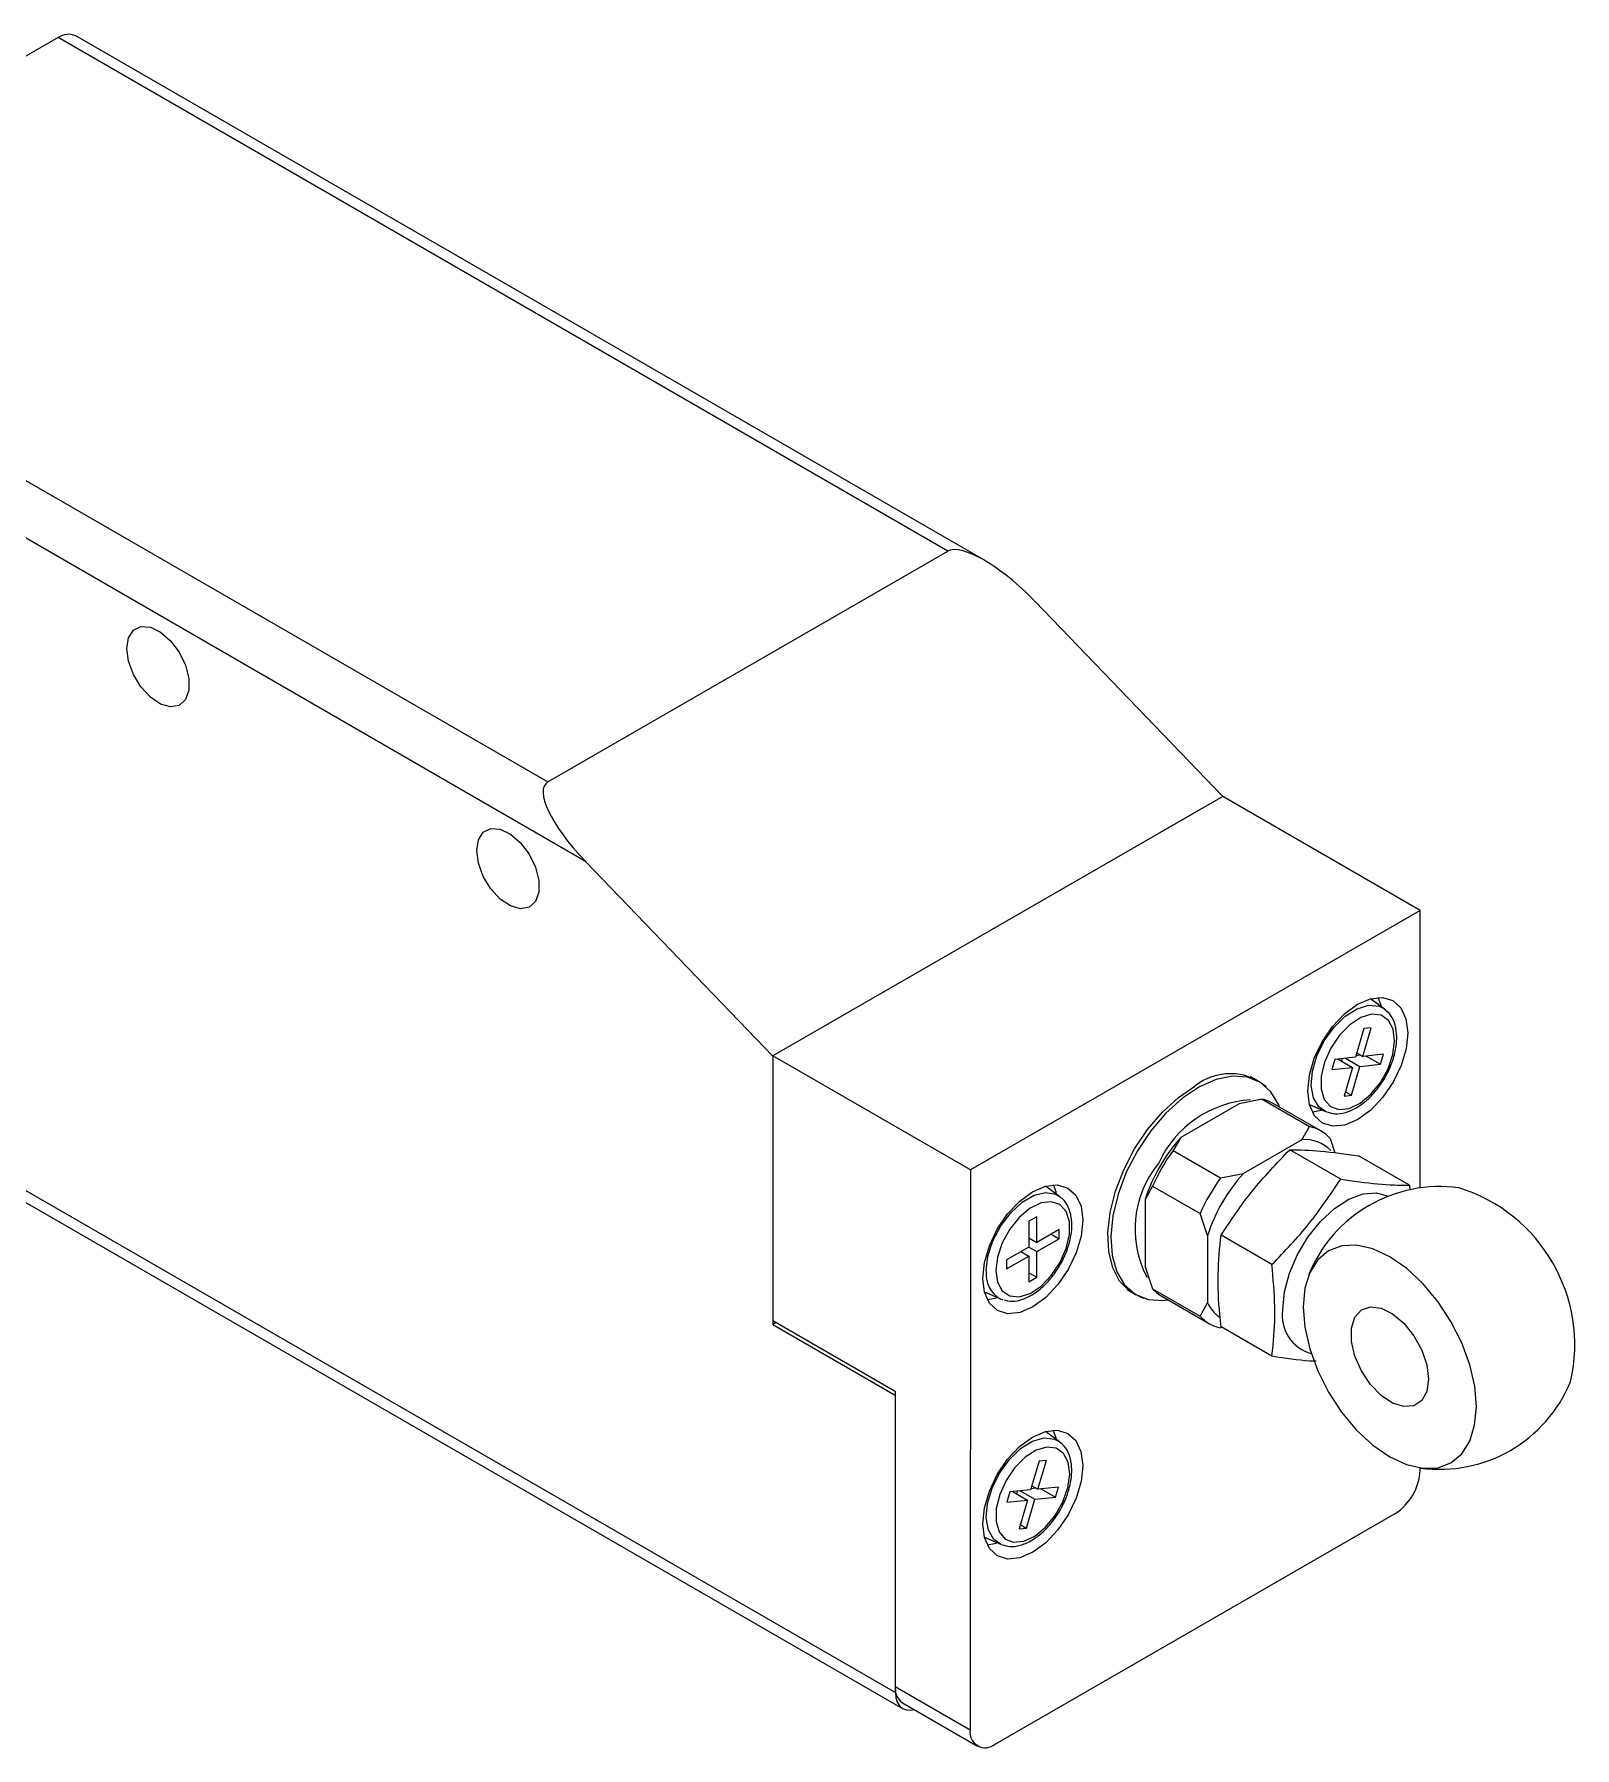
# Model space of a CAD drawing. Header units: inches. Extents: x 0.2 to 16.3, y 0.2 to 11.5.
# Drawn here: x 12.741 to 13.599, y 9.231 to 10.185 of the extents above; entities that cross this region are included whole.
import ezdxf

# ---------------------------------------------------------------- set-up
doc = ezdxf.new("R2010")
doc.units = ezdxf.units.IN
doc.header["$MEASUREMENT"] = 0

msp = doc.modelspace()

# ---------------------------------------------------------------- linework, layer by layer
at = {"color": 7, "linetype": 'Continuous', "lineweight": 18}
for p, q in [((13.27018, 9.89262), (12.76446, 10.18457)), ((12.75461, 10.18359), (12.71982, 10.1635)), ((13.25015, 9.89753), (12.75461, 10.18359)), ((12.5319, 10.05502), (13.02743, 9.76896)), ((13.04831, 9.72476), (12.51798, 10.03091)), ((11.91666, 10.01478), (13.22092, 9.26186)), ((11.92074, 10.00577), (13.22499, 9.25284)), ((13.02743, 9.76896), (13.25015, 9.89753)), ((13.29886, 9.8694), (13.40326, 9.76091)), ((13.40328, 9.76091), (13.15273, 9.61637)), ((13.40326, 9.76091), (13.36847, 9.74083)), ((13.40326, 9.76091), (13.40326, 9.7609)), ((13.51324, 9.69743), (13.40328, 9.76091)), ((13.15271, 9.61627), (13.04831, 9.72476)), ((13.51324, 9.69743), (13.26269, 9.55289)), ((13.5132, 9.54283), (13.51324, 9.69743)), ((13.49339, 9.64249), (13.48552, 9.64823)), ((13.48187, 9.63163), (13.47721, 9.61565)), ((13.48128, 9.61609), (13.48594, 9.63208)), ((13.48594, 9.63208), (13.48187, 9.63163)), ((13.15273, 9.61637), (13.15269, 9.46895)), ((13.15273, 9.61628), (13.15271, 9.61627)), ((13.15271, 9.61627), (13.15271, 9.55202)), ((13.26269, 9.55289), (13.15273, 9.61637)), ((13.4657, 9.61438), (13.46405, 9.60873)), ((13.47721, 9.61565), (13.4657, 9.61438)), ((13.46763, 9.61459), (13.47557, 9.61)), ((13.46961, 9.61344), (13.47002, 9.61485)), ((13.47169, 9.61504), (13.47963, 9.61045)), ((13.4775, 9.61663), (13.4799, 9.61689)), ((13.47791, 9.61804), (13.48128, 9.61609)), ((13.47963, 9.61045), (13.49115, 9.61172)), ((13.4928, 9.61736), (13.48128, 9.61609)), ((13.48321, 9.61631), (13.49115, 9.61172)), ((13.49115, 9.61172), (13.4928, 9.61736)), ((13.42359, 9.60198), (13.41855, 9.60489)), ((13.46405, 9.60873), (13.47557, 9.61)), ((13.47557, 9.61), (13.47091, 9.59402)), ((13.47498, 9.59446), (13.47963, 9.61045)), ((13.42516, 9.59225), (13.41243, 9.58974)), ((13.42516, 9.59225), (13.45159, 9.57699)), ((13.47091, 9.59402), (13.47498, 9.59446)), ((13.47161, 9.59641), (13.47498, 9.59446)), ((13.41243, 9.58974), (13.37997, 9.571)), ((13.45784, 9.57461), (13.43141, 9.58987)), ((13.45151, 9.58931), (13.46042, 9.58537)), ((13.46121, 9.58505), (13.46042, 9.58537)), ((13.44726, 9.56967), (13.45159, 9.57699)), ((13.37997, 9.571), (13.37564, 9.56368)), ((13.37564, 9.56368), (13.40209, 9.54841)), ((13.44726, 9.56967), (13.41477, 9.55091)), ((13.46895, 9.54774), (13.44058, 9.56412)), ((13.46303, 9.57039), (13.46577, 9.56235)), ((13.50722, 9.54432), (13.47886, 9.56069)), ((13.26269, 9.55289), (13.2626, 9.24101)), ((13.40209, 9.54841), (13.41477, 9.55091)), ((13.50722, 9.54432), (13.5074, 9.54166)), ((13.31244, 9.5381), (13.30457, 9.54384)), ((13.3642, 9.54387), (13.36003, 9.53646)), ((13.36003, 9.53646), (13.36003, 9.49893)), ((13.3642, 9.54387), (13.39065, 9.5286)), ((13.29966, 9.5268), (13.29528, 9.52427)), ((13.29966, 9.51246), (13.29966, 9.5268)), ((13.39482, 9.51637), (13.39065, 9.5286)), ((13.29528, 9.52427), (13.29528, 9.50992)), ((13.31209, 9.51963), (13.29966, 9.51246)), ((13.3077, 9.5171), (13.31209, 9.51456)), ((13.31209, 9.51456), (13.31209, 9.51963)), ((13.39482, 9.51637), (13.39482, 9.47885)), ((13.43067, 9.50012), (13.4023, 9.5165)), ((13.29528, 9.50992), (13.28286, 9.50275)), ((13.29089, 9.50739), (13.29528, 9.50486)), ((13.29528, 9.51499), (13.29966, 9.51246)), ((13.29528, 9.50992), (13.29966, 9.50739)), ((13.29966, 9.50739), (13.31209, 9.51456)), ((13.29966, 9.49305), (13.29966, 9.50739)), ((13.28286, 9.49769), (13.29528, 9.50486)), ((13.28286, 9.50275), (13.28286, 9.49769)), ((13.29528, 9.50486), (13.29528, 9.49052)), ((13.36003, 9.49893), (13.3642, 9.4867)), ((13.29528, 9.49558), (13.29966, 9.49305)), ((13.29528, 9.49052), (13.29966, 9.49305)), ((13.27055, 9.48492), (13.27947, 9.48098)), ((13.34999, 9.48627), (13.35509, 9.48333)), ((13.3642, 9.4867), (13.39065, 9.47143)), ((13.36939, 9.48248), (13.39584, 9.46721)), ((13.39065, 9.47143), (13.39482, 9.47885)), ((13.15269, 9.46895), (13.22089, 9.42958)), ((13.15271, 9.46894), (13.15271, 9.46679)), ((13.15457, 9.46786), (13.15271, 9.46679)), ((13.15271, 9.46679), (13.22089, 9.42743)), ((13.40306, 9.46502), (13.40209, 9.46483)), ((13.43067, 9.44908), (13.4023, 9.46546)), ((13.22089, 9.42958), (13.22084, 9.26511)), ((13.3124, 9.40145), (13.30453, 9.40719)), ((13.30099, 9.39063), (13.29624, 9.37463)), ((13.30029, 9.37504), (13.30504, 9.39103)), ((13.30504, 9.39103), (13.30099, 9.39063)), ((13.51315, 9.38555), (13.51315, 9.38688)), ((13.28476, 9.37348), (13.28309, 9.36783)), ((13.29624, 9.37463), (13.28476, 9.37348)), ((13.28648, 9.37365), (13.29457, 9.36898)), ((13.2886, 9.37243), (13.28904, 9.37391)), ((13.29053, 9.37406), (13.29862, 9.36939)), ((13.2965, 9.37549), (13.29906, 9.37575)), ((13.29694, 9.37697), (13.30029, 9.37504)), ((13.31178, 9.37619), (13.30029, 9.37504)), ((13.30202, 9.37521), (13.3101, 9.37054)), ((13.3101, 9.37054), (13.31178, 9.37619)), ((13.28309, 9.36783), (13.29457, 9.36898)), ((13.29457, 9.36898), (13.28982, 9.35299)), ((13.29388, 9.35339), (13.29862, 9.36939)), ((13.29862, 9.36939), (13.3101, 9.37054)), ((13.27652, 9.23296), (13.49923, 9.36144)), ((13.28982, 9.35299), (13.29388, 9.35339)), ((13.29052, 9.35533), (13.29388, 9.35339)), ((13.27051, 9.34827), (13.27943, 9.34433)), ((13.28019, 9.34402), (13.27943, 9.34433)), ((13.22084, 9.26511), (13.2626, 9.24101)), ((13.22092, 9.26351), (13.22092, 9.26186)), ((13.22492, 9.2561), (13.26668, 9.23199))]:
    msp.add_line(p, q, dxfattribs=at)
at = {"color": 7, "linetype": 'Continuous', "lineweight": 18, "flags": 128}
for points in [[(12.79289, 9.84328), (12.79384, 9.84926), (12.79656, 9.8535), (12.80078, 9.85555), (12.80602, 9.85518), (12.81173, 9.85243), (12.81728, 9.8476), (12.82208, 9.84122), (12.82559, 9.83396), (12.82745, 9.82664), (12.82745, 9.82002), (12.82559, 9.81484), (12.82208, 9.81165), (12.81728, 9.8108), (12.81173, 9.81238), (12.80602, 9.81622), (12.80078, 9.82191), (12.79656, 9.82882), (12.79384, 9.83621), (12.79289, 9.84328)], [(12.98776, 9.73078), (12.98871, 9.73676), (12.99143, 9.74101), (12.99565, 9.74305), (13.00089, 9.74268), (13.0066, 9.73993), (13.01215, 9.7351), (13.01695, 9.72872), (13.02047, 9.72147), (13.02233, 9.71414), (13.02233, 9.70752), (13.02047, 9.70234), (13.01695, 9.69915), (13.01215, 9.6983), (13.0066, 9.69989), (13.00089, 9.70373), (12.99565, 9.70941), (12.99143, 9.71632), (12.98871, 9.72371), (12.98776, 9.73078)], [(13.47832, 9.64514), (13.48553, 9.64823), (13.49225, 9.64893), (13.49803, 9.64719), (13.50248, 9.64312), (13.50529, 9.63699), (13.50626, 9.62924), (13.50534, 9.62039), (13.50259, 9.61103), (13.49818, 9.60181), (13.49243, 9.59336), (13.48573, 9.58625), (13.47853, 9.58096), (13.47132, 9.57787), (13.4646, 9.57717), (13.45881, 9.57891), (13.45437, 9.58298), (13.45156, 9.5891), (13.45059, 9.59686), (13.45151, 9.60571), (13.45426, 9.61507), (13.45867, 9.62429), (13.46441, 9.63274), (13.47112, 9.63985), (13.47832, 9.64514)], [(13.49168, 9.64373), (13.49137, 9.64503), (13.48988, 9.64896)], [(13.48614, 9.63955), (13.48018, 9.63775), (13.47405, 9.63376), (13.46831, 9.62793), (13.46348, 9.62077), (13.45997, 9.61293), (13.4581, 9.6051), (13.45803, 9.59798), (13.45978, 9.59219), (13.46319, 9.58826), (13.46795, 9.58653), (13.47363, 9.58716), (13.47975, 9.59009), (13.48575, 9.59505), (13.49109, 9.60162), (13.49532, 9.6092), (13.49804, 9.61713), (13.49901, 9.62469), (13.49816, 9.63122), (13.49556, 9.63613), (13.49143, 9.63899), (13.48614, 9.63955)], [(13.43495, 9.58783), (13.43443, 9.58913), (13.4301, 9.5964), (13.42422, 9.60161), (13.41699, 9.60455), (13.4087, 9.60511), (13.39966, 9.60327), (13.39023, 9.5991), (13.38077, 9.59276), (13.37163, 9.58449), (13.36317, 9.57462), (13.35572, 9.56352)], [(13.35958, 9.48134), (13.35797, 9.4818), (13.35125, 9.48527), (13.34584, 9.49084), (13.34196, 9.49831), (13.33975, 9.50742), (13.33927, 9.51782), (13.34056, 9.52916), (13.34355, 9.54101), (13.34815, 9.55294), (13.35419, 9.56454), (13.36145, 9.57537), (13.36967, 9.58505), (13.37854, 9.59323), (13.38776, 9.59961)], [(13.45305, 9.58517), (13.4574, 9.5859), (13.45848, 9.58622)], [(13.35572, 9.56352), (13.34957, 9.55162), (13.34494, 9.53937), (13.34201, 9.52725), (13.34091, 9.51572), (13.34167, 9.50523), (13.34425, 9.49618), (13.34858, 9.48891), (13.35446, 9.4837), (13.36169, 9.48076), (13.36998, 9.4802), (13.37277, 9.48053)], [(13.29737, 9.54074), (13.30458, 9.54384), (13.3113, 9.54454), (13.31708, 9.5428), (13.32153, 9.53872), (13.32433, 9.5326), (13.32531, 9.52485), (13.32439, 9.51599), (13.32163, 9.50664), (13.31723, 9.49742), (13.31148, 9.48897), (13.30478, 9.48186), (13.29758, 9.47657), (13.29037, 9.47347), (13.28364, 9.47277), (13.27786, 9.47452), (13.27342, 9.47859), (13.27061, 9.48471), (13.26963, 9.49247), (13.27055, 9.50132), (13.27331, 9.51068), (13.27771, 9.5199), (13.28346, 9.52835), (13.29017, 9.53546), (13.29737, 9.54074)], [(13.31073, 9.53934), (13.31042, 9.54064), (13.30892, 9.54457)], [(13.27688, 9.49677), (13.2778, 9.49029), (13.28046, 9.48544), (13.28463, 9.48266), (13.28995, 9.48218), (13.29593, 9.48406), (13.30205, 9.48812), (13.30777, 9.49401), (13.31257, 9.5012), (13.31602, 9.50905), (13.31783, 9.51687), (13.31783, 9.52396), (13.31602, 9.52968), (13.31257, 9.53354), (13.30777, 9.53519), (13.30205, 9.53448), (13.29593, 9.53148), (13.28995, 9.52645), (13.28463, 9.51984), (13.28046, 9.51223), (13.2778, 9.50431), (13.27688, 9.49677)], [(13.43667, 9.47516), (13.4376, 9.48497), (13.44037, 9.49533), (13.44481, 9.50569), (13.45068, 9.51548), (13.45768, 9.52419), (13.46542, 9.53133), (13.47349, 9.53653), (13.48144, 9.5395), (13.48886, 9.54009), (13.49534, 9.53826), (13.49547, 9.53819)], [(13.5445, 9.42095), (13.54358, 9.43235), (13.54084, 9.44438), (13.53638, 9.45658), (13.53039, 9.46848), (13.52308, 9.47963), (13.51475, 9.48959), (13.5057, 9.49798), (13.4963, 9.50448), (13.48689, 9.50884), (13.47784, 9.51089), (13.46951, 9.51056), (13.4622, 9.50785), (13.4562, 9.50287), (13.45174, 9.49582), (13.44899, 9.48695), (13.44806, 9.47662), (13.44899, 9.46522), (13.45173, 9.45319), (13.45618, 9.44099), (13.46217, 9.42909), (13.46948, 9.41795), (13.47781, 9.40799), (13.48686, 9.3996), (13.49626, 9.3931), (13.50567, 9.38874), (13.51472, 9.38669), (13.52306, 9.38702), (13.53036, 9.38973), (13.53636, 9.3947), (13.54082, 9.40176), (13.54357, 9.41062), (13.5445, 9.42095)], [(13.2721, 9.48078), (13.27645, 9.48151), (13.27753, 9.48183)], [(13.28105, 9.48041), (13.27963, 9.4809), (13.27947, 9.48098)], [(13.51786, 9.43633), (13.5169, 9.42954), (13.5141, 9.42446), (13.50973, 9.42154), (13.50416, 9.42104), (13.49789, 9.42301), (13.49147, 9.42727), (13.48549, 9.43344), (13.48046, 9.44097), (13.47684, 9.4492), (13.47495, 9.45739), (13.47495, 9.46482), (13.47685, 9.47082), (13.48047, 9.47487), (13.4855, 9.4766), (13.49149, 9.47585), (13.4979, 9.47271), (13.50417, 9.46743), (13.50974, 9.4605), (13.51411, 9.45253), (13.5169, 9.44423), (13.51786, 9.43633)], [(13.29733, 9.4041), (13.30454, 9.40719), (13.31126, 9.40789), (13.31704, 9.40615), (13.32149, 9.40208), (13.32429, 9.39595), (13.32527, 9.3882), (13.32435, 9.37935), (13.32159, 9.36999), (13.31719, 9.36077), (13.31144, 9.35232), (13.30474, 9.34521), (13.29754, 9.33992), (13.29033, 9.33683), (13.2836, 9.33613), (13.27782, 9.33787), (13.27338, 9.34194), (13.27057, 9.34806), (13.26959, 9.35582), (13.27051, 9.36467), (13.27327, 9.37403), (13.27767, 9.38325), (13.28342, 9.3917), (13.29012, 9.39881), (13.29733, 9.4041)], [(13.31069, 9.40269), (13.31038, 9.40399), (13.30888, 9.40792)], [(13.30529, 9.39852), (13.29934, 9.39678), (13.29321, 9.39284), (13.28746, 9.38705), (13.28259, 9.37992), (13.27904, 9.37209), (13.27713, 9.36425), (13.27702, 9.3571), (13.27872, 9.35128), (13.28209, 9.34729), (13.28682, 9.34551), (13.29249, 9.34608), (13.2986, 9.34895), (13.30461, 9.35387), (13.30998, 9.3604), (13.31423, 9.36797), (13.317, 9.37589), (13.31802, 9.38347), (13.31721, 9.39003), (13.31465, 9.39499), (13.31055, 9.39791), (13.30529, 9.39852)], [(13.27206, 9.34413), (13.27641, 9.34486), (13.27749, 9.34518)], [(13.22092, 9.26186), (13.22118, 9.25888), (13.22197, 9.25632), (13.22326, 9.25428), (13.22499, 9.25284), (13.2271, 9.25206), (13.22951, 9.25197), (13.23143, 9.25234)]]:
    msp.add_lwpolyline(points, dxfattribs=at)
at = {"color": 8, "linetype": 'Continuous', "lineweight": 18, "flags": 128}
for points in [[(13.46042, 9.58537), (13.4568, 9.58793), (13.45378, 9.59302), (13.45254, 9.59985), (13.4532, 9.60787), (13.45569, 9.61643), (13.45982, 9.62484), (13.46525, 9.6324), (13.47154, 9.63852), (13.47819, 9.64269), (13.48464, 9.64458)], [(13.48464, 9.64458), (13.49039, 9.64404), (13.49329, 9.64256)], [(13.27157, 9.49664), (13.27251, 9.50479), (13.27528, 9.51337), (13.27963, 9.52168), (13.28523, 9.52906), (13.29161, 9.53491), (13.29826, 9.53875), (13.30464, 9.54027), (13.31023, 9.53935), (13.31274, 9.53787)], [(13.27943, 9.34433), (13.27571, 9.347), (13.27273, 9.35214), (13.27154, 9.35901), (13.27225, 9.36705), (13.27479, 9.37562), (13.27895, 9.38401), (13.28441, 9.39154), (13.29072, 9.39762), (13.29737, 9.40173), (13.30381, 9.40356)], [(13.30381, 9.40356), (13.30953, 9.40295), (13.31233, 9.4015)]]:
    msp.add_lwpolyline(points, dxfattribs=at)
at = {"color": 7, "linetype": 'Continuous', "lineweight": 18}
for centre, radius, start, end in [((12.76038, 10.17554), 0.0099, 65.69288, 125.61758), ((13.40735, 9.57498), 0.03147, 50.34544, 128.494), ((13.42256, 9.53156), 0.06043, 93.60498, 155.6212), ((13.42079, 9.5714), 0.0213, 60.1234, 78.17826), ((13.4473, 9.55635), 0.02108, 41.74096, 78.24829), ((13.45017, 9.50744), 0.0947, 137.844, 162.156), ((13.46177, 9.50074), 0.10668, 143.84551, 156.15449), ((13.44901, 9.54972), 0.02002, 43.98914, 95.0197), ((13.41207, 9.51992), 0.05766, 140.60777, 207.84064), ((13.48822, 9.48548), 0.10668, 143.84551, 156.15449), ((13.48497, 9.48735), 0.0947, 137.84358, 162.15642), ((13.52412, 9.46485), 0.07874, 82.21043, 157.75043), ((13.50779, 9.45543), 0.09151, 347.12169, 72.83917), ((13.38002, 9.50084), 0.02122, 221.77377, 239.91946), ((13.41399, 9.48806), 0.02126, 205.66913, 233.02585), ((13.40638, 9.48547), 0.02108, 221.74096, 258.24829), ((13.45843, 9.47181), 0.02202, 171.26312, 254.47628), ((13.52412, 9.46485), 0.07874, 262.21043, 337.75043), ((13.48293, 9.38693), 0.03025, 302.59422, 357.38327), ((13.23021, 9.26392), 0.00944, 172.72468, 235.93704), ((13.27109, 9.23963), 0.0086, 170.75222, 309.16952)]:
    msp.add_arc(centre, radius, start, end, dxfattribs=at)
at = {"color": 8, "linetype": 'Continuous', "lineweight": 18}
msp.add_arc((13.28737, 9.49479), 0.01592, 173.31939, 240.2006, dxfattribs=at)
at = {"color": 7, "linetype": 'Continuous', "lineweight": 18}
for centre, start_param, end_param in [((13.28494, 9.86136), 1.485886, 3.056683), ((13.06223, 9.7328), 3.056683, 4.627479)]:
    msp.add_ellipse(centre, major_axis=(0.03585, -0.03535), ratio=0.308851, start_param=start_param, end_param=end_param, dxfattribs=at)
for points, knots in [([(13.46146, 9.58514), (13.46287, 9.58471), (13.46606, 9.58374), (13.47168, 9.58464), (13.47781, 9.58726), (13.48394, 9.59181), (13.4896, 9.59792), (13.49437, 9.60516), (13.49791, 9.61302), (13.49998, 9.62102), (13.50041, 9.62869), (13.49904, 9.63519), (13.49654, 9.63997), (13.49409, 9.64171), (13.49313, 9.6424)], [0, 0, 0, 0, 0.065235, 0.147097, 0.233114, 0.322649, 0.41283, 0.502783, 0.592777, 0.683188, 0.774489, 0.867006, 0.947802, 1, 1, 1, 1]), ([(13.4023, 9.5165), (13.40783, 9.52481), (13.419, 9.5416), (13.43334, 9.55657), (13.44058, 9.56412)], [0, 0, 0, 0, 0.495216, 1, 1, 1, 1]), ([(13.44058, 9.56412), (13.44611, 9.56401), (13.45727, 9.56379), (13.47162, 9.56173), (13.47886, 9.56069)], [0, 0, 0, 0, 0.495216, 1, 1, 1, 1]), ([(13.43067, 9.50012), (13.43777, 9.50753), (13.45212, 9.52248), (13.4633, 9.53927), (13.46895, 9.54774)], [0, 0, 0, 0, 0.495216, 1, 1, 1, 1]), ([(13.46895, 9.54774), (13.47605, 9.54672), (13.4904, 9.54466), (13.50158, 9.54443), (13.50722, 9.54432)], [0, 0, 0, 0, 0.495216, 1, 1, 1, 1]), ([(13.28147, 9.48044), (13.28293, 9.48011), (13.28622, 9.47937), (13.29188, 9.48061), (13.29804, 9.4836), (13.30412, 9.48847), (13.30964, 9.49484), (13.31419, 9.50224), (13.31747, 9.51017), (13.31924, 9.51813), (13.31935, 9.5257), (13.31759, 9.53193), (13.31521, 9.53609), (13.31315, 9.53732), (13.31264, 9.53762)], [0, 0, 0, 0, 0.0672132, 0.1516493, 0.2406475, 0.3327034, 0.4250358, 0.517153, 0.6093974, 0.7021402, 0.7958928, 0.8908518, 0.9727198, 1, 1, 1, 1]), ([(13.4023, 9.46546), (13.40206, 9.46774), (13.40103, 9.47782), (13.40021, 9.4954), (13.4016, 9.50943), (13.4023, 9.5165)], [0, 0, 0, 0, 0.126972, 0.560077, 1, 1, 1, 1]), ([(13.43067, 9.44908), (13.4309, 9.4511), (13.43193, 9.45998), (13.43275, 9.47662), (13.43137, 9.49225), (13.43067, 9.50012)], [0, 0, 0, 0, 0.126972, 0.560077, 1, 1, 1, 1]), ([(13.45525, 9.44627), (13.45404, 9.44632), (13.44703, 9.44657), (13.43808, 9.44795), (13.43067, 9.44908)], [0, 0, 0, 0, 0.171632, 1, 1, 1, 1]), ([(13.28044, 9.34413), (13.28181, 9.34369), (13.28495, 9.3427), (13.29051, 9.34355), (13.29663, 9.34612), (13.30277, 9.35061), (13.30845, 9.35668), (13.31325, 9.36389), (13.31683, 9.37175), (13.31895, 9.37974), (13.31943, 9.38743), (13.31811, 9.39397), (13.31563, 9.39882), (13.31317, 9.40062), (13.31218, 9.40134)], [0, 0, 0, 0, 0.0633, 0.145109, 0.231008, 0.320502, 0.41071, 0.500689, 0.590697, 0.681111, 0.7724, 0.864907, 0.945864, 1, 1, 1, 1])]:
    msp.add_open_spline(points, degree=3, knots=knots, dxfattribs=at)

doc.saveas('drawing.dxf')
